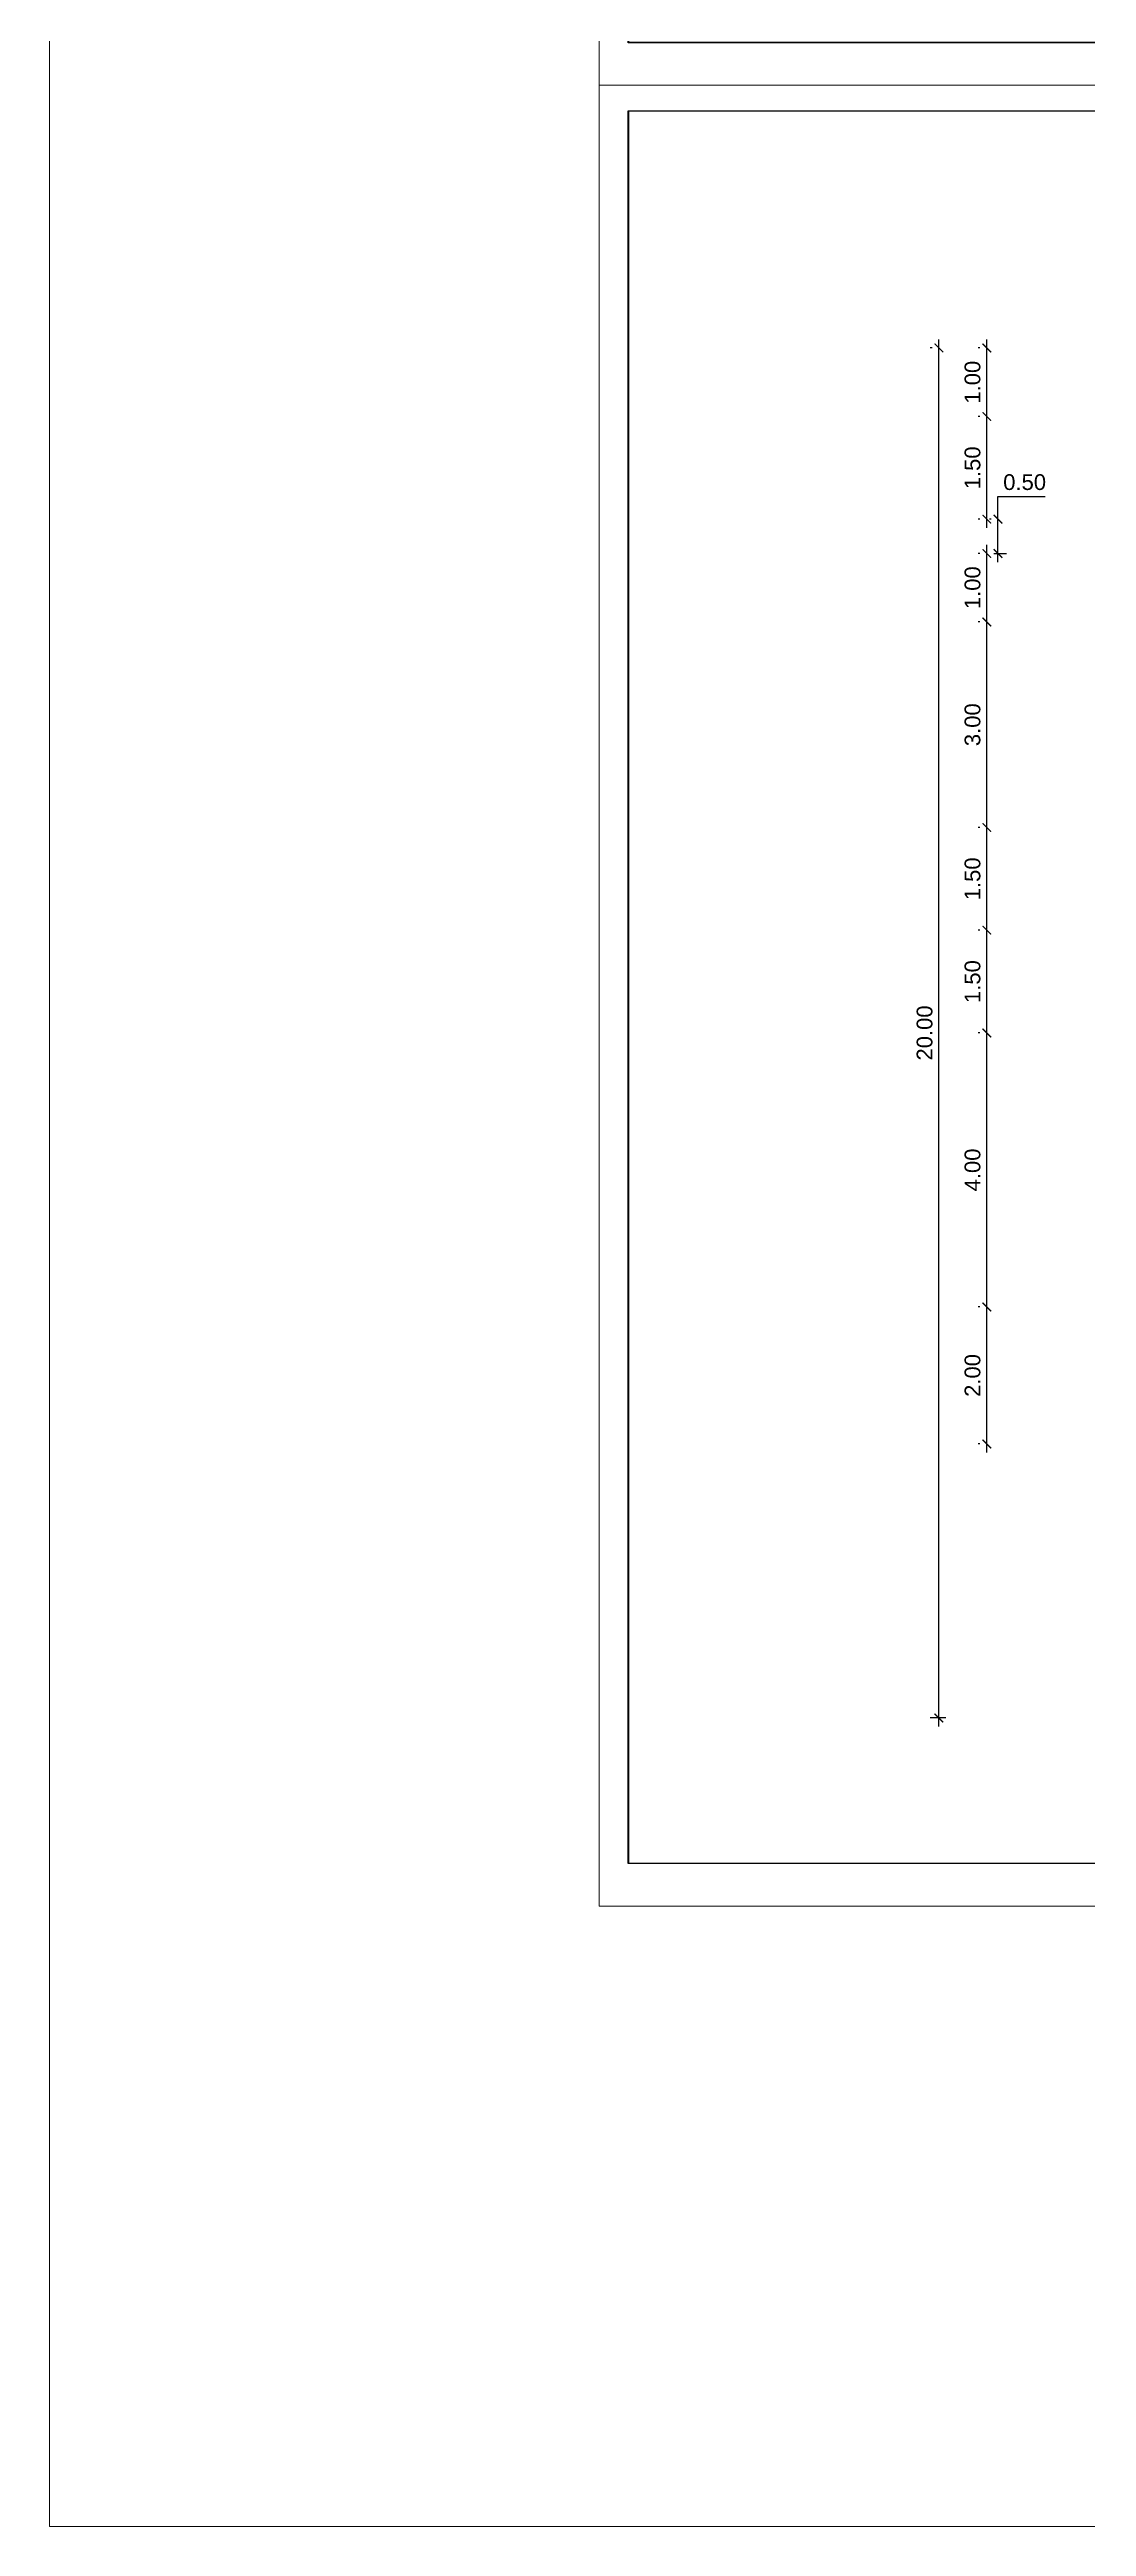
# Model space of a CAD drawing. Header units: millimetres. Extents: x -667 to -468, y -723 to -475.
# Drawn here: x -637.45 to -622.31, y -723.18 to -687.02 of the extents above; entities that cross this region are included whole.
import ezdxf
from ezdxf.enums import TextEntityAlignment as Align

# ---------------------------------------------------------------- set-up
doc = ezdxf.new("R2010")
doc.units = ezdxf.units.MM
doc.layers.get('0').update_dxf_attribs({"lineweight": 9})
doc.layers.get('Defpoints').update_dxf_attribs({"lineweight": 0})
doc.layers.add('KOP', color=1, linetype='Continuous')
doc.layers.add('NOTASI', color=250, linetype='Continuous', lineweight=5)
doc.styles.add('ROMANS', font='romans.shx')
doc.styles.add('ROMS', font='romans.shx', dxfattribs={"width": 0.9, "height": 16})
doc.styles.get("Standard").update_dxf_attribs({"font": 'arial.ttf'})
doc.dimstyles.new('Copy of 1-100', dxfattribs={"dimtxt": 0.23, "dimasz": 0.125, "dimexe": 0.125, "dimexo": 0.1, "dimgap": 0.09, "dimtad": 1, "dimtoh": 1, "dimzin": 0, "dimdsep": 46, "dimtxsty": 'Standard', "dimblk": 'ARCHTICK', "dimcen": 0.09, "dimdle": 0.125, "dimclrt": 2, "dimadec": 0, "dimazin": 0, "dimtfac": 1, "dimtofl": 0, "dimtmove": 0, "dimatfit": 3, "dimldrblk": 'ARCHTICK', "dimfxl": 1, "dimtolj": 1, "dimtzin": 0, "dimarcsym": 0})

# ---------------------------------------------------------------- blocks, each defined once
blk = doc.blocks.new('EW2433')
at = {"layer": 'NOTASI', "ltscale": 0.6, "true_color": 0x7f0606}
blk.add_hatch(color=16, dxfattribs=at).paths.add_polyline_path([(501.093, -205.874), (501.035, -205.974), (501.035, -206.109), (501.093, -206.109)])
at = {"ltscale": 0.6}
for p, q in [((500.967, -205.874), (500.83, -206.109)), ((501.093, -205.874), (500.956, -206.109)), ((500.967, -205.874), (501.093, -205.874)), ((500.83, -206.109), (500.956, -206.109)), ((501.035, -205.974), (501.035, -206.109)), ((501.035, -206.109), (501.148, -206.109)), ((501.064, -206.109), (501.093, -206.109))]:
    blk.add_line(p, q, dxfattribs=at)
at = {"lineweight": 30, "ltscale": 0.6}
blk.add_line((501.093, -205.874), (501.093, -206.109), dxfattribs=at)
at = {"layer": 'Defpoints'}
for p, q in [((482.796, -195.749), (482.796, -209.927)), ((502.962, -195.749), (482.796, -195.749)), ((502.962, -209.927), (502.962, -195.749)), ((482.796, -209.927), (502.962, -209.927))]:
    blk.add_line(p, q, dxfattribs=at)
at = {"layer": 'KOP', "color": 11, "ltscale": 0.1}
for p, q in [((483.021, -209.596), (483.021, -195.95)), ((483.021, -195.95), (500.447, -195.95)), ((483.024, -195.952), (483.024, -209.593)), ((500.444, -195.952), (483.024, -195.952)), ((500.444, -209.593), (500.444, -195.952)), ((500.447, -195.95), (500.447, -209.596)), ((500.447, -209.596), (483.021, -209.596)), ((483.024, -209.593), (500.444, -209.593))]:
    blk.add_line(p, q, dxfattribs=at)
at = {"layer": 'KOP', "ltscale": 0.1}
blk.add_line((500.579, -195.95), (502.538, -195.95), dxfattribs=at)
at = {"layer": 'KOP', "linetype": 'Continuous'}
for p, q in [((500.579, -209.596), (500.579, -195.95)), ((500.579, -195.95), (502.538, -195.95)), ((502.538, -195.95), (502.538, -209.596)), ((500.579, -205.311), (500.579, -204.481)), ((500.579, -204.481), (502.538, -204.481)), ((502.538, -204.481), (502.538, -205.311)), ((502.538, -205.311), (500.579, -205.311)), ((500.579, -209.191), (500.579, -208.602)), ((500.579, -208.602), (502.538, -208.602)), ((502.538, -208.602), (502.538, -209.191)), ((502.538, -209.191), (500.579, -209.191)), ((500.579, -209.596), (500.579, -209.374)), ((500.579, -209.374), (502.538, -209.374)), ((502.538, -209.374), (502.538, -209.596)), ((502.538, -209.596), (500.579, -209.596)), ((502.538, -209.596), (500.579, -209.596))]:
    blk.add_line(p, q, dxfattribs=at)
at = {"layer": 'KOP', "color": 1, "ltscale": 0.1}
for p, q in [((502.538, -197.521), (500.579, -197.521)), ((502.538, -200.793), (500.579, -200.793)), ((502.538, -201.772), (500.579, -201.772)), ((502.538, -202.751), (500.579, -202.751)), ((502.538, -205.419), (500.579, -205.419)), ((502.538, -206.636), (500.579, -206.636)), ((502.538, -207.335), (500.579, -207.335))]:
    blk.add_line(p, q, dxfattribs=at)
at = {"layer": 'KOP', "color": 1, "linetype": 'Continuous', "ltscale": 0.01}
blk.add_line((500.579, -202.751), (502.538, -202.751), dxfattribs=at)
at = {"layer": 'KOP', "color": 4, "ltscale": 0.1}
for p, q in [((502.538, -202.925), (500.579, -202.925)), ((500.824, -204.228), (500.824, -202.925)), ((502.048, -202.925), (502.048, -204.228)), ((502.293, -202.925), (502.293, -204.228)), ((502.538, -203.111), (500.579, -203.111)), ((502.538, -203.297), (500.579, -203.297)), ((502.538, -203.483), (500.579, -203.483)), ((502.538, -203.67), (500.579, -203.67)), ((502.538, -203.856), (500.579, -203.856)), ((502.538, -204.042), (500.579, -204.042)), ((502.538, -204.228), (500.579, -204.228))]:
    blk.add_line(p, q, dxfattribs=at)
at = {"layer": 'KOP', "linetype": 'Continuous', "ltscale": 0.01}
blk.add_line((500.579, -204.373), (502.538, -204.373), dxfattribs=at)
at = {"layer": 'KOP', "color": 1, "linetype": 'Continuous'}
blk.add_line((502.538, -207.519), (500.579, -207.519), dxfattribs=at)
at = {"layer": 'KOP', "color": 3, "ltscale": 0.1}
for p, q in [((502.538, -207.703), (500.579, -207.703)), ((502.538, -207.887), (500.579, -207.887)), ((501.18, -208.438), (501.18, -207.703)), ((502.021, -208.438), (502.021, -207.703)), ((502.204, -208.438), (502.204, -207.703)), ((502.538, -208.07), (500.579, -208.07)), ((502.538, -208.254), (500.579, -208.254)), ((502.538, -208.438), (500.579, -208.438)), ((502.538, -208.438), (500.579, -208.438)), ((501.558, -209.191), (501.558, -208.602)), ((502.538, -208.761), (500.579, -208.761))]:
    blk.add_line(p, q, dxfattribs=at)
at = {"ltscale": 0.6, "attachment_point": 1}
for s, width, insert, char_height in [('{\\fBankGothic Lt BT|b0|i0|c0|p34;ARSITECT- ENGINEER-SUPERVISOR}', 2.64756, (500.859, -206.128), 0.03767), ('{\\fDroid|b0|i0|c0|p34;SIMETRI STUDIO}', 1.64667, (501.109, -205.992), 0.09291)]:
    blk.add_mtext_dynamic_manual_height_columns(s, width=width, gutter_width=1, heights=[0], dxfattribs=dict(at, insert=insert, char_height=char_height))
at = {"layer": 'KOP', "color": 1, "linetype": 'Continuous', "width": 1}
for s, height, style, p in [('NOTE', 0.0882, 'ROMANS', (500.652, -197.753)), ('DISETUJUI', 0.0588, 'ROMS', (500.643, -200.902)), ('DIPERIKSA', 0.0588, 'ROMS', (500.643, -201.881)), ('REVISION', 0.0588, 'ROMS', (500.643, -202.866)), ('JUDUL GAMBAR', 0.05879, 'ROMS', (500.643, -206.741)), ('SCALE', 0.0588, 'ROMS', (500.643, -207.448)), ('1:100', 0.0588, 'ROMS', (501.255, -207.447)), ('ARSITEK', 0.049, 'ROMS', (500.636, -207.827)), ('TTD', 0.049, 'ROMS', (502.05, -207.827)), ('KONSTRUKTUR', 0.04899, 'ROMS', (500.636, -208.01)), ('TTD', 0.049, 'ROMS', (502.05, -208.01)), ('ESTIMATOR', 0.049, 'ROMS', (500.636, -208.194)), ('TTD', 0.049, 'ROMS', (502.05, -208.194)), ('DRAFTER', 0.049, 'ROMS', (500.636, -208.378)), ('TTD', 0.049, 'ROMS', (502.05, -208.378))]:
    blk.add_text(s, height=height, dxfattribs=dict(at, style=style)).set_placement(p)
at = {"layer": 'KOP', "color": 1, "linetype": 'Continuous', "style": 'ROMANS', "width": 1}
for s, p in [('JUMLAH GAMBAR', (501.067, -208.68)), ('NOMOR GAMBAR', (502.049, -208.68))]:
    blk.add_text(s, height=0.04899, dxfattribs=at).set_placement(p, align=Align.MIDDLE)
blk = doc.blocks.new('_ArchTick')
at = {"color": 0, "linetype": 'ByBlock', "const_width": 0.15}
blk.add_lwpolyline([(-0.5, -0.5), (0.5, 0.5)], dxfattribs=at)
blk = doc.blocks.new('*D982')
at = {"layer": 'Defpoints', "color": 0}
for p in [(-623.765, -705.381), (-623.765, -705.381), (-623.765, -707.381)]:
    blk.add_point(p, dxfattribs=at)
at = {"layer": 'NOTASI', "color": 0, "lineweight": -2}
for p, q in [((-623.865, -705.381), (-623.89, -705.381)), ((-623.765, -707.506), (-623.765, -705.256)), ((-623.865, -707.381), (-623.89, -707.381))]:
    blk.add_line(p, q, dxfattribs=at)
at = {"layer": 'NOTASI', "color": 0, "lineweight": -2, "xscale": 0.125, "yscale": 0.125, "zscale": 0.125}
for p, rotation in [((-623.765, -705.381), 90), ((-623.765, -707.381), 270)]:
    blk.add_blockref('_ArchTick', p, dxfattribs=dict(at, rotation=rotation))
at = {"layer": 'NOTASI', "color": 2, "insert": (-623.973, -706.381), "char_height": 0.23, "attachment_point": 5, "rotation": 90}
blk.add_mtext('\\A1;2.00', dxfattribs=at)
blk = doc.blocks.new('*D983')
at = {"layer": 'Defpoints', "color": 0}
for p in [(-623.765, -701.381), (-623.765, -701.381), (-623.765, -705.381)]:
    blk.add_point(p, dxfattribs=at)
at = {"layer": 'NOTASI', "color": 0, "lineweight": -2}
for p, q in [((-623.865, -701.381), (-623.89, -701.381)), ((-623.765, -705.506), (-623.765, -701.256)), ((-623.865, -705.381), (-623.89, -705.381))]:
    blk.add_line(p, q, dxfattribs=at)
at = {"layer": 'NOTASI', "color": 0, "lineweight": -2, "xscale": 0.125, "yscale": 0.125, "zscale": 0.125}
for p, rotation in [((-623.765, -701.381), 90), ((-623.765, -705.381), 270)]:
    blk.add_blockref('_ArchTick', p, dxfattribs=dict(at, rotation=rotation))
at = {"layer": 'NOTASI', "color": 2, "insert": (-623.973, -703.381), "char_height": 0.23, "attachment_point": 5, "rotation": 90}
blk.add_mtext('\\A1;4.00', dxfattribs=at)
blk = doc.blocks.new('*D984')
at = {"layer": 'Defpoints', "color": 0}
for p in [(-623.765, -699.881), (-623.765, -699.881), (-623.765, -701.381)]:
    blk.add_point(p, dxfattribs=at)
at = {"layer": 'NOTASI', "color": 0, "lineweight": -2}
for p, q in [((-623.865, -699.881), (-623.89, -699.881)), ((-623.765, -701.506), (-623.765, -699.756)), ((-623.865, -701.381), (-623.89, -701.381))]:
    blk.add_line(p, q, dxfattribs=at)
at = {"layer": 'NOTASI', "color": 0, "lineweight": -2, "xscale": 0.125, "yscale": 0.125, "zscale": 0.125}
for p, rotation in [((-623.765, -699.881), 90), ((-623.765, -701.381), 270)]:
    blk.add_blockref('_ArchTick', p, dxfattribs=dict(at, rotation=rotation))
at = {"layer": 'NOTASI', "color": 2, "insert": (-623.973, -700.631), "char_height": 0.23, "attachment_point": 5, "rotation": 90}
blk.add_mtext('\\A1;1.50', dxfattribs=at)
blk = doc.blocks.new('*D985')
at = {"layer": 'Defpoints', "color": 0}
for p in [(-623.765, -698.381), (-623.765, -698.381), (-623.765, -699.881)]:
    blk.add_point(p, dxfattribs=at)
at = {"layer": 'NOTASI', "color": 0, "lineweight": -2}
for p, q in [((-623.865, -698.381), (-623.89, -698.381)), ((-623.765, -700.006), (-623.765, -698.256)), ((-623.865, -699.881), (-623.89, -699.881))]:
    blk.add_line(p, q, dxfattribs=at)
at = {"layer": 'NOTASI', "color": 0, "lineweight": -2, "xscale": 0.125, "yscale": 0.125, "zscale": 0.125}
for p, rotation in [((-623.765, -698.381), 90), ((-623.765, -699.881), 270)]:
    blk.add_blockref('_ArchTick', p, dxfattribs=dict(at, rotation=rotation))
at = {"layer": 'NOTASI', "color": 2, "insert": (-623.973, -699.131), "char_height": 0.23, "attachment_point": 5, "rotation": 90}
blk.add_mtext('\\A1;1.50', dxfattribs=at)
blk = doc.blocks.new('*D986')
at = {"layer": 'Defpoints', "color": 0}
for p in [(-623.765, -695.381), (-623.765, -695.381), (-623.765, -698.381)]:
    blk.add_point(p, dxfattribs=at)
at = {"layer": 'NOTASI', "color": 0, "lineweight": -2}
for p, q in [((-623.765, -698.506), (-623.765, -695.256)), ((-623.865, -695.381), (-623.89, -695.381)), ((-623.865, -698.381), (-623.89, -698.381))]:
    blk.add_line(p, q, dxfattribs=at)
at = {"layer": 'NOTASI', "color": 0, "lineweight": -2, "xscale": 0.125, "yscale": 0.125, "zscale": 0.125}
for p, rotation in [((-623.765, -695.381), 90), ((-623.765, -698.381), 270)]:
    blk.add_blockref('_ArchTick', p, dxfattribs=dict(at, rotation=rotation))
at = {"layer": 'NOTASI', "color": 2, "insert": (-623.973, -696.881), "char_height": 0.23, "attachment_point": 5, "rotation": 90}
blk.add_mtext('\\A1;3.00', dxfattribs=at)
blk = doc.blocks.new('*D987')
at = {"layer": 'Defpoints', "color": 0}
for p in [(-623.765, -694.381), (-623.765, -694.381), (-623.765, -695.381)]:
    blk.add_point(p, dxfattribs=at)
at = {"layer": 'NOTASI', "color": 0, "lineweight": -2}
for p, q in [((-623.765, -695.506), (-623.765, -694.256)), ((-623.865, -694.381), (-623.89, -694.381)), ((-623.865, -695.381), (-623.89, -695.381))]:
    blk.add_line(p, q, dxfattribs=at)
at = {"layer": 'NOTASI', "color": 0, "lineweight": -2, "xscale": 0.125, "yscale": 0.125, "zscale": 0.125}
for p, rotation in [((-623.765, -694.381), 90), ((-623.765, -695.381), 270)]:
    blk.add_blockref('_ArchTick', p, dxfattribs=dict(at, rotation=rotation))
at = {"layer": 'NOTASI', "color": 2, "insert": (-623.973, -694.881), "char_height": 0.23, "attachment_point": 5, "rotation": 90}
blk.add_mtext('\\A1;1.00', dxfattribs=at)
blk = doc.blocks.new('*D988')
at = {"layer": 'Defpoints', "color": 0}
for p in [(-623.765, -692.381), (-623.765, -692.381), (-623.765, -693.881)]:
    blk.add_point(p, dxfattribs=at)
at = {"layer": 'NOTASI', "color": 0, "lineweight": -2}
for p, q in [((-623.865, -692.381), (-623.89, -692.381)), ((-623.765, -694.006), (-623.765, -692.256)), ((-623.865, -693.881), (-623.89, -693.881))]:
    blk.add_line(p, q, dxfattribs=at)
at = {"layer": 'NOTASI', "color": 0, "lineweight": -2, "xscale": 0.125, "yscale": 0.125, "zscale": 0.125}
for p, rotation in [((-623.765, -692.381), 90), ((-623.765, -693.881), 270)]:
    blk.add_blockref('_ArchTick', p, dxfattribs=dict(at, rotation=rotation))
at = {"layer": 'NOTASI', "color": 2, "insert": (-623.973, -693.131), "char_height": 0.23, "attachment_point": 5, "rotation": 90}
blk.add_mtext('\\A1;1.50', dxfattribs=at)
blk = doc.blocks.new('*D989')
at = {"layer": 'Defpoints', "color": 0}
for p in [(-624.465, -691.381), (-624.465, -691.381), (-624.265, -711.381)]:
    blk.add_point(p, dxfattribs=at)
at = {"layer": 'NOTASI', "color": 0, "lineweight": -2}
for p, q in [((-624.465, -711.506), (-624.465, -691.256)), ((-624.565, -691.381), (-624.59, -691.381)), ((-624.365, -711.381), (-624.59, -711.381))]:
    blk.add_line(p, q, dxfattribs=at)
at = {"layer": 'NOTASI', "color": 0, "lineweight": -2, "xscale": 0.125, "yscale": 0.125, "zscale": 0.125}
for p, rotation in [((-624.465, -691.381), 90), ((-624.465, -711.381), 270)]:
    blk.add_blockref('_ArchTick', p, dxfattribs=dict(at, rotation=rotation))
at = {"layer": 'NOTASI', "color": 2, "insert": (-624.673, -701.381), "char_height": 0.23, "attachment_point": 5, "rotation": 90}
blk.add_mtext('\\A1;20.00', dxfattribs=at)
blk = doc.blocks.new('*D1017')
at = {"layer": 'Defpoints', "color": 0}
for p in [(-623.602, -693.881), (-623.602, -693.881), (-623.765, -694.381)]:
    blk.add_point(p, dxfattribs=at)
at = {"layer": 'NOTASI', "color": 0, "lineweight": -2}
for p, q in [((-623.702, -693.881), (-623.727, -693.881)), ((-623.602, -693.881), (-623.602, -693.549)), ((-623.602, -693.549), (-622.915, -693.549)), ((-623.602, -694.506), (-623.602, -693.881)), ((-623.665, -694.381), (-623.477, -694.381))]:
    blk.add_line(p, q, dxfattribs=at)
at = {"layer": 'NOTASI', "color": 0, "lineweight": -2, "xscale": 0.125, "yscale": 0.125, "zscale": 0.125}
for p, rotation in [((-623.602, -693.881), 90), ((-623.602, -694.381), 270)]:
    blk.add_blockref('_ArchTick', p, dxfattribs=dict(at, rotation=rotation))
at = {"layer": 'NOTASI', "color": 2, "insert": (-623.213, -693.341), "char_height": 0.23, "attachment_point": 5}
blk.add_mtext('\\A1;0.50', dxfattribs=at)
blk = doc.blocks.new('*D1018')
at = {"layer": 'Defpoints', "color": 0}
for p in [(-623.765, -691.381), (-623.765, -691.381), (-623.765, -692.381)]:
    blk.add_point(p, dxfattribs=at)
at = {"layer": 'NOTASI', "color": 0, "lineweight": -2}
for p, q in [((-623.765, -692.506), (-623.765, -691.256)), ((-623.865, -691.381), (-623.89, -691.381)), ((-623.865, -692.381), (-623.89, -692.381))]:
    blk.add_line(p, q, dxfattribs=at)
at = {"layer": 'NOTASI', "color": 0, "lineweight": -2, "xscale": 0.125, "yscale": 0.125, "zscale": 0.125}
for p, rotation in [((-623.765, -691.381), 90), ((-623.765, -692.381), 270)]:
    blk.add_blockref('_ArchTick', p, dxfattribs=dict(at, rotation=rotation))
at = {"layer": 'NOTASI', "color": 2, "insert": (-623.973, -691.881), "char_height": 0.23, "attachment_point": 5, "rotation": 90}
blk.add_mtext('\\A1;1.00', dxfattribs=at)

msp = doc.modelspace()

# ---------------------------------------------------------------- linework, layer by layer
at = {"color": 1, "linetype": 'ByBlock', "true_color": 0xff1a1a}
msp.add_lwpolyline([(-637.448, -654.855), (-468.305, -654.855), (-468.305, -723.184), (-637.448, -723.184)], close=True, dxfattribs=at)

# ---------------------------------------------------------------- block references
at = {"xscale": 1.875, "yscale": 1.875, "zscale": 1.875}
for p in [(-1534.666, -293.932), (-1534.666, -320.515)]:
    msp.add_blockref('EW2433', p, dxfattribs=at)

# ---------------------------------------------------------------- dimensions: what is measured, and where the dimension line sits
at = {"layer": 'NOTASI'}
for base, p1, p2, picture, middle in [((-624.465, -691.381), (-624.265, -711.381), (-624.465, -691.381), '*D989', (-624.673, -701.381)), ((-623.765, -691.381), (-623.765, -692.381), (-623.765, -691.381), '*D1018', (-623.973, -691.881)), ((-623.765, -692.381), (-623.765, -693.881), (-623.765, -692.381), '*D988', (-623.973, -693.131)), ((-623.765, -694.381), (-623.765, -695.381), (-623.765, -694.381), '*D987', (-623.973, -694.881)), ((-623.765, -695.381), (-623.765, -698.381), (-623.765, -695.381), '*D986', (-623.973, -696.881)), ((-623.765, -698.381), (-623.765, -699.881), (-623.765, -698.381), '*D985', (-623.973, -699.131)), ((-623.765, -699.881), (-623.765, -701.381), (-623.765, -699.881), '*D984', (-623.973, -700.631)), ((-623.765, -701.381), (-623.765, -705.381), (-623.765, -701.381), '*D983', (-623.973, -703.381)), ((-623.765, -705.381), (-623.765, -707.381), (-623.765, -705.381), '*D982', (-623.973, -706.381))]:
    dim = msp.add_linear_dim(base=base, p1=p1, p2=p2, angle=90, dimstyle='Copy of 1-100', dxfattribs=at)
    dim.commit()
    dim.dimension.update_dxf_attribs({"geometry": picture, "text_midpoint": middle})
dim = msp.add_linear_dim(base=(-623.602, -693.881), p1=(-623.765, -694.381), p2=(-623.602, -693.881), angle=90, dimstyle='Copy of 1-100', dxfattribs=at)
dim.commit()
dim.dimension.update_dxf_attribs({"geometry": '*D1017', "text_midpoint": (-623.213, -693.549), "dimtype": 160})

doc.saveas('drawing.dxf')
